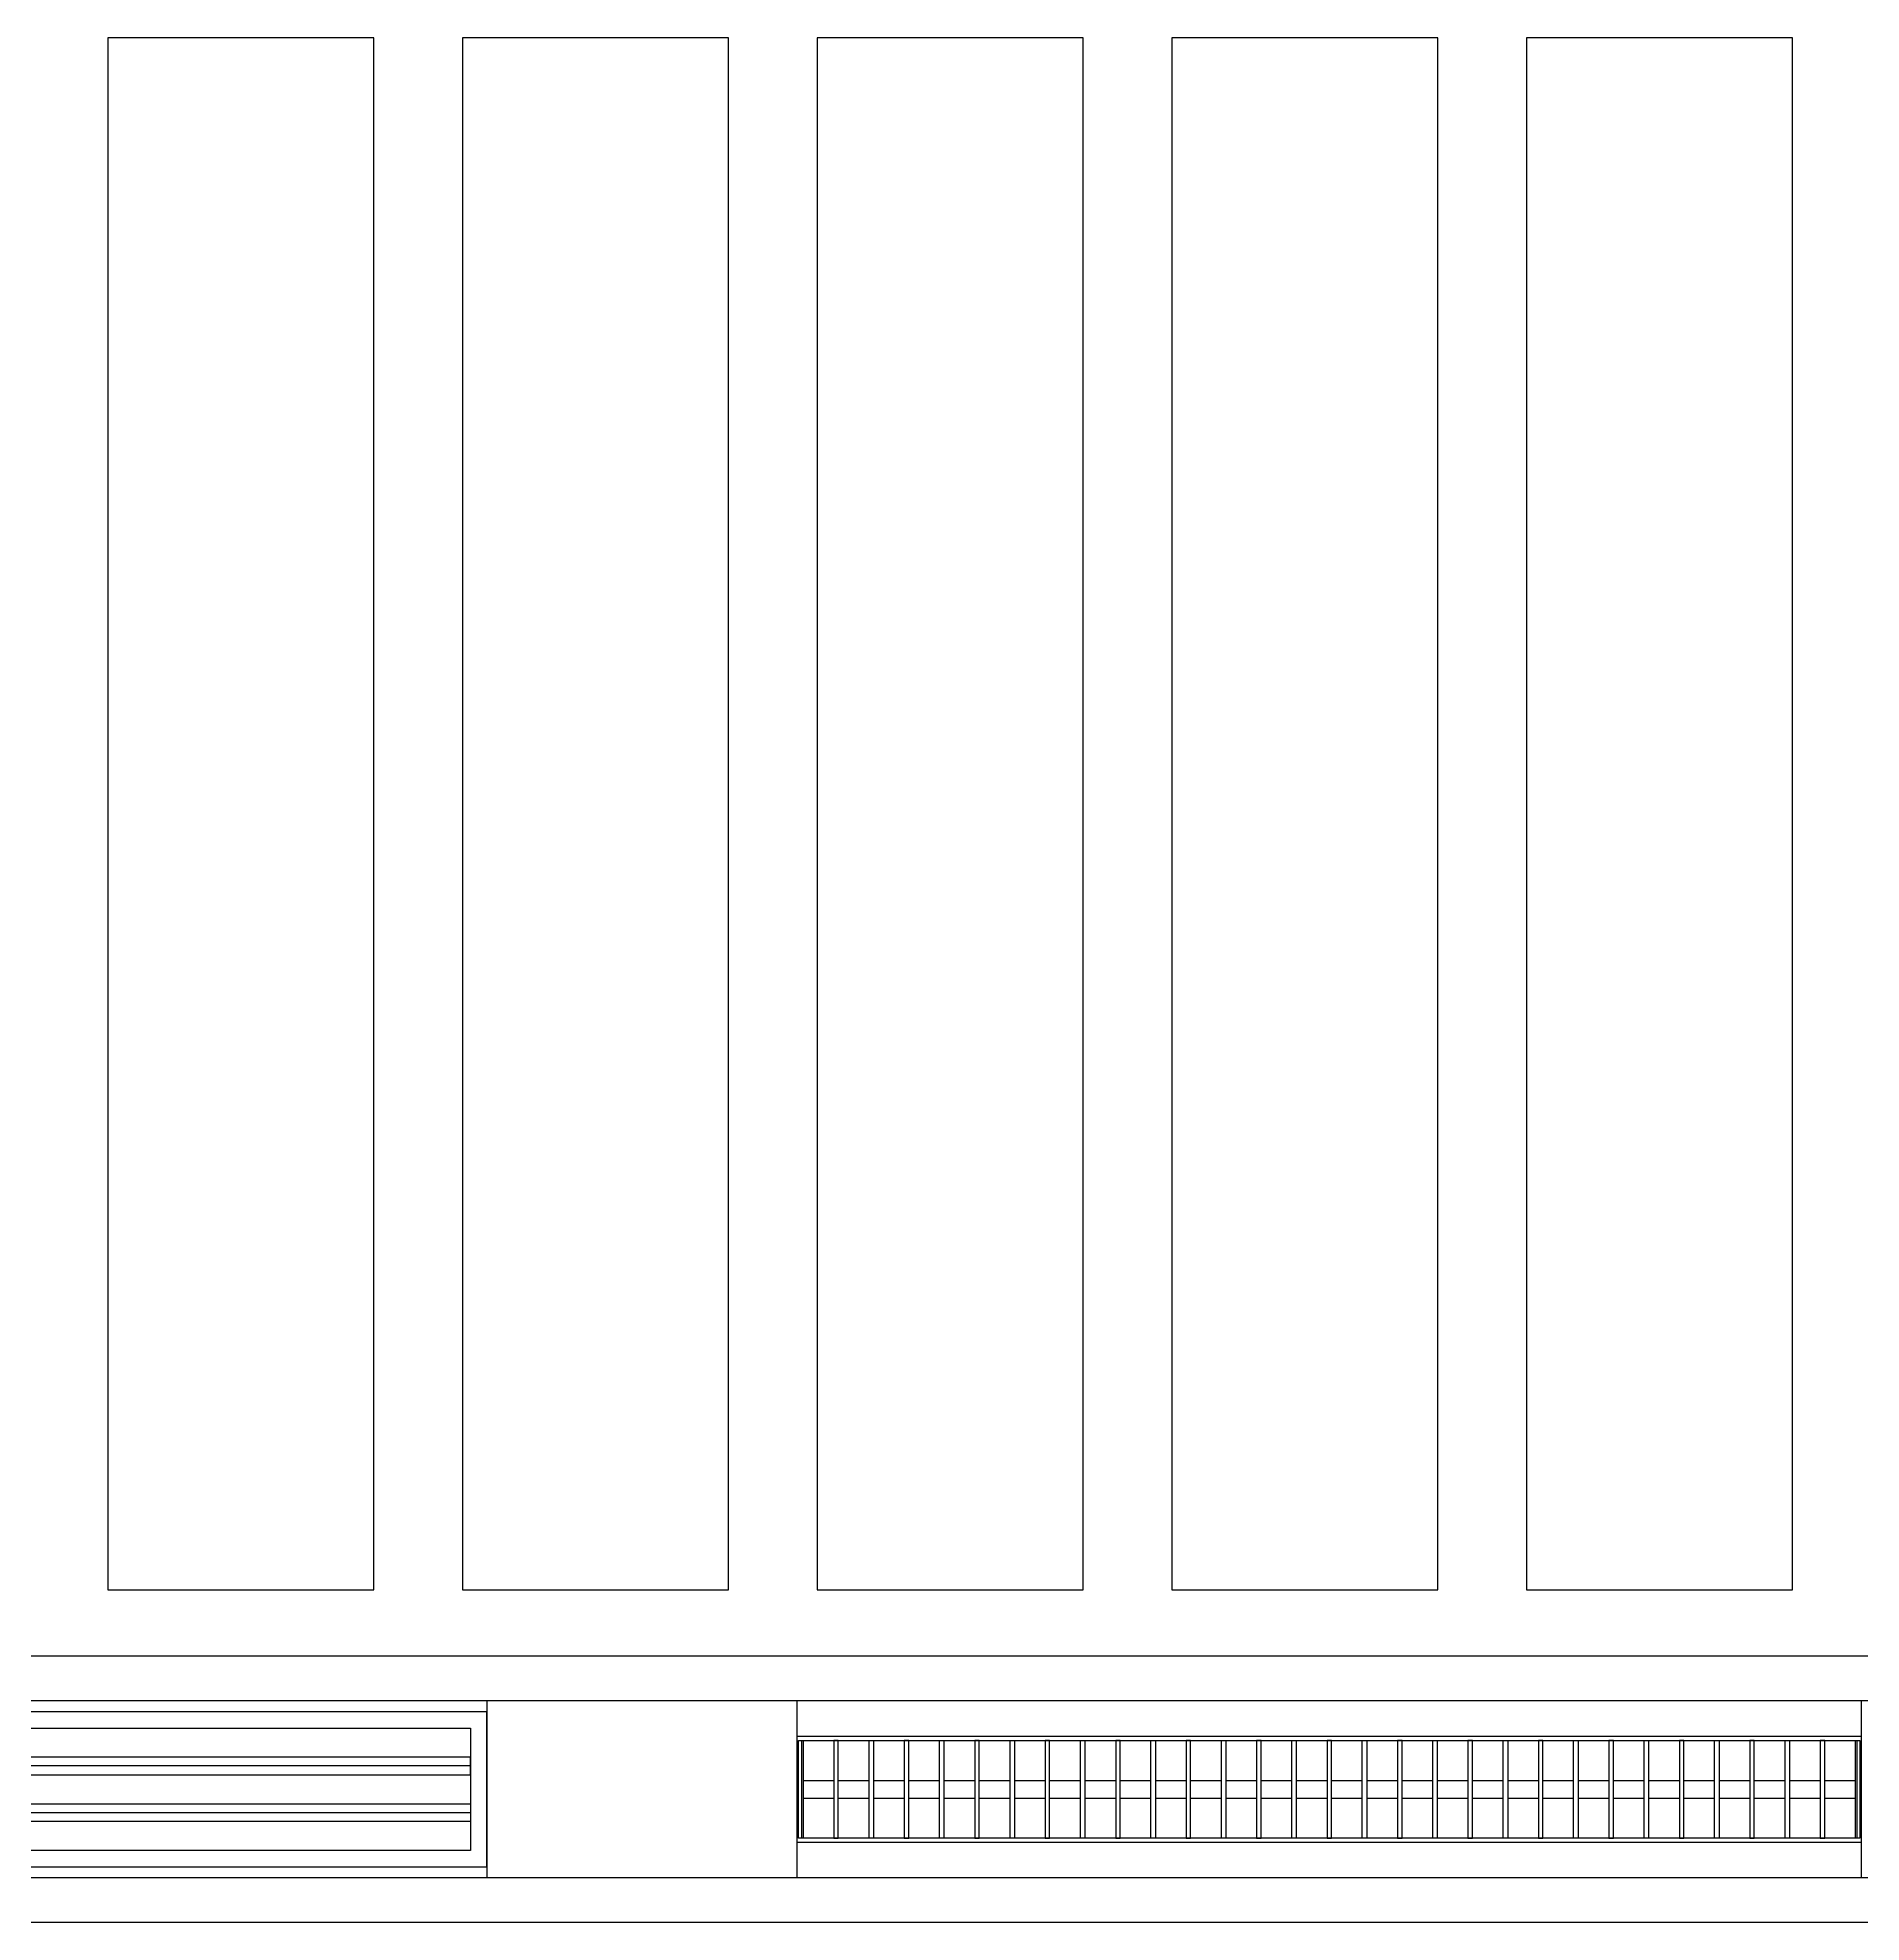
# Model space of a CAD drawing. Header units: millimetres. Extents: x -678720 to -601931, y -306 to 39239.
# Drawn here: x -653203 to -651146, y 5319 to 7444 of the extents above; entities that cross this region are included whole.
import ezdxf
from ezdxf.enums import TextEntityAlignment as Align
from ezdxf.xclip import XClip

# ---------------------------------------------------------------- set-up
doc = ezdxf.new("R2010")
doc.units = ezdxf.units.MM
doc.header["$XCLIPFRAME"] = 0
for name, color, linetype in [('000 - WIPEOUT', 250, 'Continuous'), ('001 - ASCESSORIES', 251, 'Continuous'), ('A04_TUBE SERIES', 2, 'Continuous'), ('A11_ALU.SOLID SHEET', 2, 'Continuous')]:
    doc.layers.add(name, color=color, linetype=linetype)
doc.layers.add('008 - LIGHTING', color=1, linetype='Continuous', lineweight=9)

# ---------------------------------------------------------------- blocks, each defined once
blk = doc.blocks.new('*U475')
blk.add_point((0, 0))
at = {"layer": 'Defpoints', "color": 250}
blk.add_text('AL.SHEET-HAT-TYPE-C', height=7, rotation=270, dxfattribs=at).set_placement((15, 0), align=Align.BOTTOM_CENTER)
blk.add_wipeout([(0, -100), (350, -100), (350, 100), (0, 100)]).dxf.layer = '000 - WIPEOUT'
at = {"layer": 'A11_ALU.SOLID SHEET', "color": 0}
blk.add_lwpolyline([(0, -100), (350, -100), (350, 100), (0, 100)], close=True, dxfattribs=at)
blk = doc.blocks.new('*U476')
at = {"layer": '001 - ASCESSORIES', "color": 0, "linetype": 'ByBlock'}
blk.add_lwpolyline([(800, 87.5), (-800, 87.5), (-800, -87.5), (800, -87.5)], close=True, dxfattribs=at)
at = {"layer": '001 - ASCESSORIES', "linetype": 'ByBlock'}
for points in [[(-781.5, 69), (781.5, 69), (781.5, -69), (-781.5, -69)], [(781.5, 36.3), (-781.5, 36.3), (-781.5, 16.3), (781.5, 16.3)], [(-781.5, -16.3), (781.5, -16.3), (781.5, -36.3), (-781.5, -36.3)]]:
    blk.add_lwpolyline(points, close=True, dxfattribs=at)
for points in [[(781.5, 26.3), (-781.5, 26.3)], [(-781.5, -26.3), (781.5, -26.3)]]:
    blk.add_lwpolyline(points, dxfattribs=at)
blk = doc.blocks.new('*U474')
at = {"color": 1}
blk.add_wipeout([(600, -60), (-600, -60), (-600, 60), (600, 60)], dxfattribs=at).dxf.layer = '000 - WIPEOUT'
at = {"layer": '001 - ASCESSORIES', "color": 0}
blk.add_lwpolyline([(600, -60), (-600, -60), (-600, 60), (600, 60)], close=True, dxfattribs=at)
at = {"layer": '001 - ASCESSORIES'}
for points in [[(-593.5, -55), (-598.5, -55), (-598.5, 55), (-593.5, 55)], [(595, -55), (-595, -55), (-595, 55), (595, 55)], [(-558.8, -55), (-553.8, -55), (-553.8, 55), (-558.8, 55)], [(-514, -55), (-519, -55), (-519, 55), (-514, 55)], [(-479.3, -55), (-474.3, -55), (-474.3, 55), (-479.3, 55)], [(-434.6, -55), (-439.6, -55), (-439.6, 55), (-434.6, 55)], [(-399.8, -55), (-394.8, -55), (-394.8, 55), (-399.8, 55)], [(-355.1, -55), (-360.1, -55), (-360.1, 55), (-355.1, 55)], [(-320.4, -55), (-315.4, -55), (-315.4, 55), (-320.4, 55)], [(-275.6, -55), (-280.6, -55), (-280.6, 55), (-275.6, 55)], [(-240.9, -55), (-235.9, -55), (-235.9, 55), (-240.9, 55)], [(-196.2, -55), (-201.2, -55), (-201.2, 55), (-196.2, 55)], [(-161.4, -55), (-156.4, -55), (-156.4, 55), (-161.4, 55)], [(-116.7, -55), (-121.7, -55), (-121.7, 55), (-116.7, 55)], [(-82, -55), (-77, -55), (-77, 55), (-82, 55)], [(-37.2, -55), (-42.2, -55), (-42.2, 55), (-37.2, 55)], [(-2.5, -55), (2.5, -55), (2.5, 55), (-2.5, 55)], [(42.2, -55), (37.2, -55), (37.2, 55), (42.2, 55)], [(77, -55), (82, -55), (82, 55), (77, 55)], [(121.7, -55), (116.7, -55), (116.7, 55), (121.7, 55)], [(156.4, -55), (161.4, -55), (161.4, 55), (156.4, 55)], [(201.2, -55), (196.2, -55), (196.2, 55), (201.2, 55)], [(235.9, -55), (240.9, -55), (240.9, 55), (235.9, 55)], [(280.6, -55), (275.6, -55), (275.6, 55), (280.6, 55)], [(315.4, -55), (320.4, -55), (320.4, 55), (315.4, 55)], [(360.1, -55), (355.1, -55), (355.1, 55), (360.1, 55)], [(394.8, -55), (399.8, -55), (399.8, 55), (394.8, 55)], [(439.6, -55), (434.6, -55), (434.6, 55), (439.6, 55)], [(474.3, -55), (479.3, -55), (479.3, 55), (474.3, 55)], [(519, -55), (514, -55), (514, 55), (519, 55)], [(553.8, -55), (558.8, -55), (558.8, 55), (553.8, 55)], [(598.5, -55), (593.5, -55), (593.5, 55), (598.5, 55)]]:
    blk.add_lwpolyline(points, close=True, dxfattribs=at)
for points in [[(-593.5, 10), (-558.8, 10)], [(-553.8, 10), (-519, 10)], [(-514, 10), (-479.3, 10)], [(-474.3, 10), (-439.6, 10)], [(-434.6, 10), (-399.8, 10)], [(-394.8, 10), (-360.1, 10)], [(-355.1, 10), (-320.4, 10)], [(-315.4, 10), (-280.6, 10)], [(-275.6, 10), (-240.9, 10)], [(-235.9, 10), (-201.2, 10)], [(-196.2, 10), (-161.4, 10)], [(-156.4, 10), (-121.7, 10)], [(-116.7, 10), (-82, 10)], [(-77, 10), (-42.2, 10)], [(-37.2, 10), (-2.5, 10)], [(2.5, 10), (37.2, 10)], [(42.2, 10), (77, 10)], [(82, 10), (116.7, 10)], [(121.7, 10), (156.4, 10)], [(161.4, 10), (196.2, 10)], [(201.2, 10), (235.9, 10)], [(240.9, 10), (275.6, 10)], [(280.6, 10), (315.4, 10)], [(320.4, 10), (355.1, 10)], [(360.1, 10), (394.8, 10)], [(399.8, 10), (434.6, 10)], [(439.6, 10), (474.3, 10)], [(479.3, 10), (514, 10)], [(519, 10), (553.8, 10)], [(558.8, 10), (593.5, 10)], [(-593.5, -10), (-558.8, -10)], [(-553.8, -10), (-519, -10)], [(-514, -10), (-479.3, -10)], [(-474.3, -10), (-439.6, -10)], [(-434.6, -10), (-399.8, -10)], [(-394.8, -10), (-360.1, -10)], [(-355.1, -10), (-320.4, -10)], [(-315.4, -10), (-280.6, -10)], [(-275.6, -10), (-240.9, -10)], [(-235.9, -10), (-201.2, -10)], [(-196.2, -10), (-161.4, -10)], [(-156.4, -10), (-121.7, -10)], [(-116.7, -10), (-82, -10)], [(-77, -10), (-42.2, -10)], [(-37.2, -10), (-2.5, -10)], [(2.5, -10), (37.2, -10)], [(42.2, -10), (77, -10)], [(82, -10), (116.7, -10)], [(121.7, -10), (156.4, -10)], [(161.4, -10), (196.2, -10)], [(201.2, -10), (235.9, -10)], [(240.9, -10), (275.6, -10)], [(280.6, -10), (315.4, -10)], [(320.4, -10), (355.1, -10)], [(360.1, -10), (394.8, -10)], [(399.8, -10), (434.6, -10)], [(439.6, -10), (474.3, -10)], [(479.3, -10), (514, -10)], [(519, -10), (553.8, -10)], [(558.8, -10), (593.5, -10)]]:
    blk.add_lwpolyline(points, dxfattribs=at)
blk = doc.blocks.new('*U492')
blk.add_wipeout([(-25, 0), (25, 0), (25, 81755), (-25, 81755)]).dxf.layer = '000 - WIPEOUT'
at = {"layer": 'A04_TUBE SERIES', "color": 0}
blk.add_lwpolyline([(-25, 0), (25, 0), (25, 81755), (-25, 81755)], close=True, dxfattribs=at)
at = {"layer": 'Defpoints', "color": 250, "flags": 1}
blk.add_attdef('EXTR.OVL-LENGTH_', (-33.1, -9), '', height=5, dxfattribs=at)
blk = doc.blocks.new('*U489')
blk.add_wipeout([(-25, 0), (25, 0), (25, 81755), (-25, 81755)]).dxf.layer = '000 - WIPEOUT'
at = {"layer": 'A04_TUBE SERIES', "color": 0}
blk.add_lwpolyline([(-25, 0), (25, 0), (25, 81755), (-25, 81755)], close=True, dxfattribs=at)
at = {"layer": 'Defpoints', "color": 250, "flags": 1}
blk.add_attdef('EXTR.OVL-LENGTH_', (-33.1, -9), '', height=5, dxfattribs=at)
blk = doc.blocks.new('*U604')
at = {"color": 3}
for points in [[(-875, -29250), (875, -29250), (875, -29550), (-875, -29550)], [(-875, -29650), (875, -29650), (875, -29950), (-875, -29950)], [(-875, -30050), (875, -30050), (875, -30350), (-875, -30350)], [(-875, -30450), (875, -30450), (875, -30750), (-875, -30750)], [(-875, -30850), (875, -30850), (875, -31150), (-875, -31150)]]:
    blk.add_wipeout(points, dxfattribs=at).dxf.layer = '000 - WIPEOUT'
at = {"layer": 'A11_ALU.SOLID SHEET', "color": 0, "linetype": 'ByBlock'}
for points in [[(-875, -29550), (875, -29550), (875, -29250), (-875, -29250)], [(-875, -29950), (875, -29950), (875, -29650), (-875, -29650)], [(-875, -30350), (875, -30350), (875, -30050), (-875, -30050)], [(-875, -30750), (875, -30750), (875, -30450), (-875, -30450)], [(-875, -31150), (875, -31150), (875, -30850), (-875, -30850)]]:
    blk.add_lwpolyline(points, close=True, dxfattribs=at)
blk = doc.blocks.new('*U743')
at = {"layer": 'A11_ALU.SOLID SHEET', "color": 0, "linetype": 'ByBlock', "rotation": 90}
blk.add_blockref('*U604', (62308.5, 2990), dxfattribs=at)
at = {"layer": 'A11_ALU.SOLID SHEET', "color": 1}
for p in [(91986, 1890), (93536, 1890)]:
    blk.add_blockref('*U475', p, dxfattribs=at)
at = {"layer": '008 - LIGHTING'}
for name, p in [('*U476', (91186, 1890)), ('*U474', (92936, 1890))]:
    blk.add_blockref(name, p, dxfattribs=at)
at = {"layer": 'A04_TUBE SERIES', "color": 0, "linetype": 'ByBlock', "rotation": 270}
for name, p in [('*U492', (21303.5, 2015)), ('*U489', (21303.5, 1765))]:
    blk.add_blockref(name, p, dxfattribs=at)

msp = doc.modelspace()

# ---------------------------------------------------------------- block references
at = {"layer": 'A11_ALU.SOLID SHEET'}
ref = msp.add_blockref('*U743', (-744682.4, 3579), dxfattribs=at)
XClip(ref).set_block_clipping_path([(69798.6834257276, -3885.5002684942), (120965.0023936313, 33679.9972602262)])

doc.saveas('drawing.dxf')
